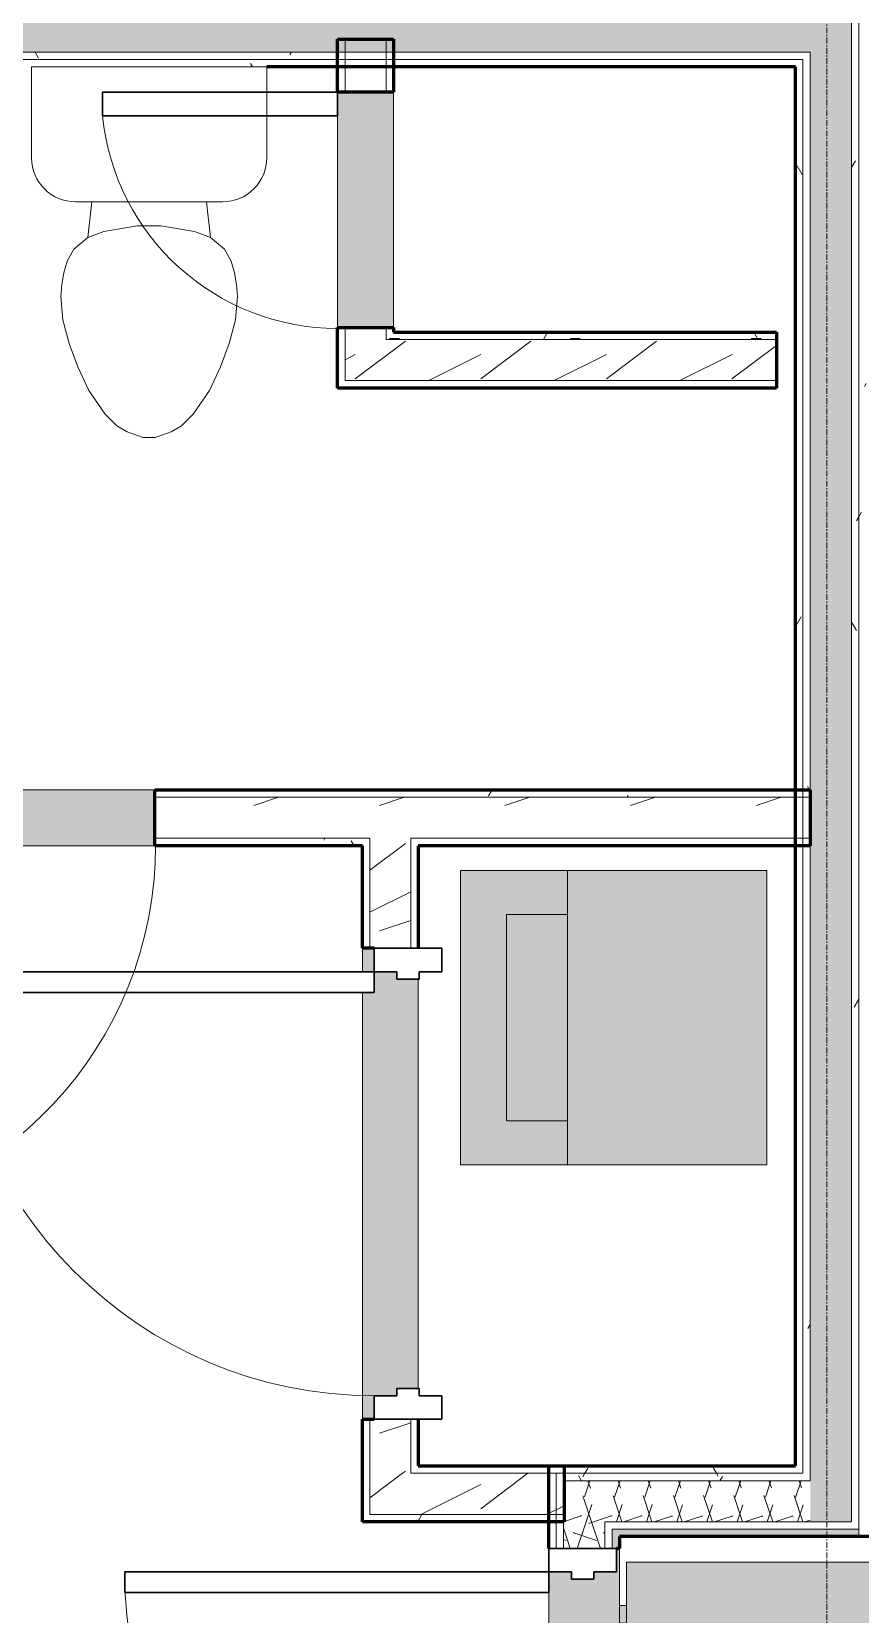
# Model space of a CAD drawing. Header units: inches. Extents: x -4061 to -1937, y 9836 to 11171.
# Drawn here: x -3548.8 to -3478.5, y 10703.8 to 10838.2 of the extents above; entities that cross this region are included whole.
import ezdxf

# ---------------------------------------------------------------- set-up
doc = ezdxf.new("R2010")
doc.units = ezdxf.units.IN
doc.header["$MEASUREMENT"] = 0
doc.linetypes.add('Grid Line 1_2_', pattern=[0.8749999999999999, 0.4999999999999999, -0.125, 0.125, -0.125])
for name, color, linetype, lineweight in [('0-1', 7, 'Continuous', 5), ('0-2', 250, 'Continuous', 9), ('A-CLNG', 13, 'Continuous', 18), ('A-CLNG-2', 13, 'Continuous', 5), ('A-DOOR', 31, 'Continuous', 18), ('A-DOOR-1', 250, 'Continuous', 9), ('A-DOOR-2', 50, 'Continuous', 30), ('A-DOOR-7', 31, 'Continuous', 30), ('A-DOOR-8', 31, 'Continuous', 9), ('A-DOOR-FRAM', 31, 'Continuous', 30), ('A-DOOR-FRAM-1', 50, 'Continuous', 30), ('A-WALL', 113, 'Continuous', 18), ('A-WALL-1', 8, 'Continuous', 5), ('A-WALL-2', 10, 'Continuous', 60), ('A-WALL-3', 7, 'Continuous', 18), ('A-WALL-PATT-1', 250, 'Continuous', 9), ('A-WALL-PATT-2', 253, 'Continuous', 9), ('A-WALL-PATT-4', 111, 'Continuous', 9), ('I-WALL', 2, 'Continuous', 18), ('I-WALL-1', 2, 'Continuous', 5), ('I-WALL-2', 2, 'Continuous', 60), ('P-SANR-FIXT-2', 250, 'Continuous', 9), ('P-SANR-FIXT-3', 55, 'Continuous', 9), ('S-BEAM', 12, 'Continuous', 9), ('S-GRID-1', 1, 'Grid Line 1_2_', 9)]:
    doc.layers.add(name, color=color, linetype=linetype, lineweight=lineweight)
pattern_1 = [(0, (-88.066, -241.96), (20.48, 5.12), [0.845, -14.515, 0.845, -14.515, -81.92]), (0, (-88.066, -241.96), (20.48, 5.12), [-30.72, 0.845, -29.875, 0.845, -14.515, -35.84]), (0, (-88.066, -241.96), (20.48, 5.12), [-76.8, 0.845, -9.395, 0.845, -24.755]), (120, (-80.38600000000001, -239.4), (-14.67405006737632, 15.1762002695053), [0.8449999999999999, -14.515, 0.8449999999999999, -14.515, -81.91999999999999]), (120, (-80.38600000000001, -239.4), (-14.67405006737632, 15.1762002695053), [-30.72, 0.8449999999999999, -29.875, 0.8449999999999999, -14.515, -35.84]), (120, (-80.38600000000001, -239.4), (-14.67405006737632, 15.1762002695053), [-76.79999999999998, 0.8449999999999999, -9.394999999999998, 0.8449999999999999, -24.755]), (240, (-77.82600000000001, -229.16), (-5.805949932623669, -20.2962002695053), [0.845, -14.515, 0.845, -14.515, -81.92]), (240, (-77.82600000000001, -229.16), (-5.805949932623669, -20.2962002695053), [-30.72, 0.845, -29.875, 0.845, -14.515, -35.84]), (240, (-77.82600000000001, -229.16), (-5.805949932623669, -20.2962002695053), [-76.8, 0.845, -9.395, 0.845, -24.755])]
pattern_2 = [(216.87, (-83.801, -231.298), (31.98716190389133, 21.32545714244463), [5.331, -47.981]), (206.565, (-77.404, -234.497), (-10.66247606731217, -10.66200980650436), [11.921, -11.921]), (198.435, (-77.404, -239.828), (-21.3244936496746, -10.66258686177925), [6.743999999999999, -26.974])]
pattern_3 = [(161.57, (-87.74600000000001, -241.64), (-2.560496184573631, -0.0005373861552858683), [0, -18.214, 2.022, 0]), (18.43, (-88.38600000000001, -241.64), (-2.560496184573631, 0.0005373861552860904), [0, -18.214, 2.022, 0]), (108.43, (-87.74600000000001, -241.64), (1.279220909290681, -6.400876726295667), [6.069999999999999, -14.166]), (71.57, (-88.38600000000001, -241.64), (1.279220909290681, 6.400876726295667), [6.07, -14.166])]

# ---------------------------------------------------------------- blocks, each defined once
blk = doc.blocks.new('Single-Flush - 32_ x 84_-1372862-ENLARGED RCP - 2ND FLOOR PLAN - WEST')
at = {"layer": 'A-DOOR-1'}
blk.add_arc((16.00000000000093, 2.37499999999944), 32.06659275674492, 93.57587052023096, 179.9999999999998, dxfattribs=at)
at = {"layer": 'A-DOOR-2'}
for p, q in [((14, 2.374999999999781), (14, 34.37916177666408)), ((16.00000000000093, 34.37916177666408), (14, 34.37916177666408)), ((16.00000000000093, 2.374999999999781), (16.00000000000093, 34.37916177666408)), ((16.00000000000093, 2.374999999999781), (14, 2.374999999999781))]:
    blk.add_line(p, q, dxfattribs=at)
blk = doc.blocks.new('Stacked Washer and Dryer - 26_x25_ - Private-1372850-ENLARGED RCP - 2ND FLOOR PLAN - WEST')
at = {"layer": 'P-SANR-FIXT-3'}
blk.add_hatch(color=256, dxfattribs=at).paths.add_polyline_path([(13.75928960837251, 12.49999999999375), (-9.976020010071805e-12, 12.49999999998556), (4.68958205601666e-12, -12.50000000002956), (26.0000000000189, -12.50000000001421), (26.00000000000423, 12.50000000000091)], flags=0)
at = {"layer": 'P-SANR-FIXT-2'}
for p, q in [((26.00000000000047, 12.50000000000033), (8.686384944667224e-13, 12.50000000000033)), ((8.701080220912921e-13, -12.49999999999967), (8.701080220912921e-13, 12.50000000000033)), ((16.90625000000028, -12.49999999999867), (16.90625000000028, 12.50000000000132)), ((26.00000000000047, 12.50000000000033), (26.00000000000047, -12.49999999999967)), ((22.09375000000043, 8.749999999999945), (16.90625000000028, 8.749999999999945)), ((22.09375000000043, -8.74999999999979), (22.09375000000043, 8.749999999999945)), ((16.90625000000028, -8.74999999999979), (22.09375000000043, -8.74999999999979)), ((8.701080220912921e-13, -12.49999999999967), (26.00000000000047, -12.49999999999967))]:
    blk.add_line(p, q, dxfattribs=at)
blk = doc.blocks.new('Door-Passage-Single-Flush - 36_ x 80_-1699972-ENLARGED RCP - 2ND FLOOR PLAN - WEST')
at = {"layer": 'A-DOOR-1'}
blk.add_arc((17.9999999999999, 1.624999999999838), 35.99999999999997, 89.99999999999964, 179.9999999999997, dxfattribs=at)
at = {"layer": 'A-DOOR-2'}
for p, q in [((17.99999999999984, 37.62499999999984), (16.24999999999984, 37.62499999999984)), ((16.24999999999984, 37.62499999999984), (16.2499999999999, 1.624999999999838)), ((17.9999999999999, 1.624999999999843), (17.99999999999984, 37.62499999999984)), ((16.2499999999999, 1.624999999999838), (17.9999999999999, 1.624999999999843))]:
    blk.add_line(p, q, dxfattribs=at)
at = {"layer": 'A-DOOR-FRAM-1'}
for p, q in [((-18.00000000000011, 1.624999999999865), (-20.0000000000001, 1.624999999999865)), ((-20.0000000000001, 1.624999999999865), (-20.0000000000001, -4.125000000000134)), ((-18.00000000000011, -0.3125000000000741), (-18.00000000000011, 1.624999999999865)), ((17.99999999999989, 1.624999999999865), (17.99999999999989, -0.3125000000000741)), ((19.99999999999988, 1.624999999999865), (17.99999999999989, 1.624999999999865)), ((19.99999999999988, -4.125000000000134), (19.99999999999988, 1.624999999999865)), ((-17.37500000000003, -0.3125000000000741), (-18.00000000000011, -0.3125000000000741)), ((-17.37500000000003, -2.187500000000084), (-17.37500000000003, -0.3125000000000741)), ((17.99999999999989, -0.3125000000000741), (17.37499999999983, -0.3125000000000741)), ((17.37499999999983, -0.3125000000000741), (17.37499999999983, -2.187500000000084)), ((-18.00000000000011, -4.125000000000134), (-18.00000000000011, -2.187500000000084)), ((-18.00000000000011, -2.187500000000084), (-17.37500000000003, -2.187500000000084)), ((17.37499999999983, -2.187500000000084), (17.99999999999989, -2.187500000000084)), ((17.99999999999989, -2.187500000000084), (17.99999999999989, -4.125000000000134)), ((-20.0000000000001, -4.125000000000134), (-18.00000000000011, -4.125000000000134)), ((17.99999999999989, -4.125000000000134), (19.99999999999988, -4.125000000000134))]:
    blk.add_line(p, q, dxfattribs=at)
blk = doc.blocks.new('Toilet-Domestic-3D - Toilet-Domestic-3D-1352612-ENLARGED RCP - 2ND FLOOR PLAN - WEST')
at = {"layer": 'P-SANR-FIXT-2'}
for p, q in [((-9.976221549255797, 19.47622154925572), (9.976221549255834, 19.47622154925572)), ((-9.976221549255797, 11.74999999999998), (-9.976221549255797, 19.47622154925572)), ((9.976221549255834, 19.47622154925572), (9.976221549255834, 11.74999999999989)), ((6.24999999999998, 8.023778450744098), (-6.250000000000018, 8.023778450744098)), ((-4.861662917351556, 8.023778450744098), (-5.209379619536154, 4.999999999999911)), ((4.861662917351547, 8.023778450744098), (5.209379619536154, 4.999999999999936)), ((-3.835640909808955, 5.499999999999876), (-5.209379619536155, 4.99999999999991)), ((-0.9999999999997728, 5.999999999999972), (-3.835640909808916, 5.499999999999884)), ((0.9999999999997808, 5.999999999999972), (-0.9999999999997728, 5.999999999999972)), ((3.835640909808861, 5.499999999999932), (0.9999999999997852, 5.999999999999972)), ((5.209379619536155, 4.999999999999937), (3.835640909808857, 5.499999999999933)), ((-5.209379619536154, 4.999999999999911), (-6.401133212130357, 3.999999999999923)), ((6.401133212130349, 3.999999999999955), (5.209379619536156, 4.999999999999936)), ((-6.967897106716618, 2.999999999999916), (-7.235846299147756, 1.999999999999837)), ((-6.401133212130356, 3.999999999999926), (-6.967897106716618, 2.999999999999912)), ((6.967897106716618, 2.999999999999936), (6.40113321213035, 3.999999999999953)), ((7.235846299147753, 1.999999999999948), (6.967897106716618, 2.999999999999932)), ((-7.235846299147757, 1.999999999999842), (-7.412844257252363, 0.9961946980916907)), ((7.412844257252371, 0.9961946980917603), (7.235846299147749, 1.999999999999968)), ((-7.412844257252363, 0.9961946980916817), (-7.50000000000002, 3.647082635893639e-14)), ((-7.50000000000002, 2.626845807189436e-14), (-7.325688514504699, -1.992389396183531)), ((7.325688514504699, -1.992389396183527), (7.50000000000002, 8.759659664292484e-14)), ((7.500000000000021, 7.083352582108447e-14), (7.412844257252374, 0.9961946980917403)), ((-7.325688514504693, -1.99238939618356), (-6.787750874495926, -4.000000000000001)), ((6.787750874495935, -4.000000000000014), (7.325688514504697, -1.99238939618353)), ((-6.787750874495902, -4.000000000000084), (-6.05981040596345, -6.000000000000223)), ((6.05981040596353, -6.000000000000034), (6.787750874495948, -3.999999999999969)), ((-6.059810405963483, -6.000000000000149), (-5.127195089653489, -8.000000000000112)), ((5.12719508965351, -8.000000000000068), (6.059810405963534, -6.000000000000026)), ((-5.127195089653483, -8.000000000000119), (-3.739764113511693, -10.0000000000001)), ((3.739764113511725, -10.00000000000005), (5.127195089653514, -8.00000000000006)), ((-3.739764113511675, -10.00000000000013), (-2.739764113511752, -11.00000000000004)), ((2.739764113511739, -11.00000000000005), (3.73976411351172, -10.00000000000006)), ((-2.739764113511752, -11.00000000000004), (-1.873738709727293, -11.50000000000007)), ((-1.8737387097273, -11.50000000000006), (-0.5000000000001319, -12.00000000000002)), ((-0.5000000000001313, -12.00000000000002), (0.5000000000001497, -12.00000000000002)), ((0.5000000000001499, -12.00000000000002), (1.87373870972732, -11.50000000000006)), ((1.873738709727307, -11.50000000000006), (2.73976411351174, -11.00000000000005))]:
    blk.add_line(p, q, dxfattribs=at)
for centre, radius, start, end in [((-6.249999999999996, 11.74999999999996), 3.72622154925582, 179.9999999999996, 269.9999999999993), ((6.250000000000004, 11.74999999999991), 3.726221549255813, 269.9999999999992, 359.9999999999993)]:
    blk.add_arc(centre, radius, start, end, dxfattribs=at)
blk = doc.blocks.new('Single-Flush - CLOSET-1720159-ENLARGED RCP - 2ND FLOOR PLAN - WEST')
at = {"layer": 'A-DOOR-1'}
blk.add_arc((10.00000000000094, 2.374999999999451), 20.06659275674493, 95.72006089818625, 179.9999999999998, dxfattribs=at)
at = {"layer": 'A-DOOR-2'}
for p, q in [((7.999999999999998, 2.374999999999781), (7.999999999999998, 22.3416758591665)), ((10.00000000000094, 22.3416758591665), (7.999999999999998, 22.3416758591665)), ((10.00000000000094, 2.374999999999781), (10.00000000000094, 22.3416758591665)), ((10.00000000000094, 2.374999999999781), (7.999999999999998, 2.374999999999781))]:
    blk.add_line(p, q, dxfattribs=at)
blk = doc.blocks.new('CTR - 1st Phase - Unit Layouts_rvt-1-ENLARGED RCP - 2ND FLOOR PLAN - WEST')
at = {"layer": 'A-WALL-1'}
for points in [[(-3522.848736637885, 10813.05350593562), (-3518.098736637874, 10813.05350593562), (-3518.098736637874, 10833.05350593562), (-3522.848736637885, 10833.05350593562), (-3522.848736637885, 10829.582873643)], [(-3570.373736679997, 10769.06439612384), (-3538.373736679997, 10769.06439612384), (-3538.373736679997, 10773.81439612385), (-3570.373736679999, 10773.81439612385), (-3570.373736679997, 10769.68939612385)]]:
    blk.add_hatch(color=256, dxfattribs=at).paths.add_polyline_path(points, flags=0)
h = blk.add_hatch(color=256, dxfattribs=at)
h.paths.add_polyline_path([(-3519.748736679992, 10758.35189611715), (-3519.748736679992, 10760.35189611713), (-3520.74873668001, 10760.35189611713), (-3520.74873668001, 10758.35189611715), (-3519.980264657147, 10758.35189611715)], flags=0)
h.paths.add_polyline_path([(-3520.74873668001, 10720.35189611713), (-3519.748736680011, 10720.35189611713), (-3519.748736680011, 10722.35189611713), (-3517.811236680009, 10722.35189611713), (-3517.811236680009, 10722.97689611713), (-3515.998736679991, 10722.97689611713), (-3515.998736679991, 10757.72689611713), (-3517.811236679992, 10757.72689611713), (-3517.811236679992, 10758.35189611713), (-3519.748736679992, 10758.35189611715), (-3519.748736679992, 10756.60189611713), (-3520.74873668001, 10756.60189611713), (-3520.74873668001, 10735.62225843935)], flags=0)
at = {"layer": 'A-WALL-PATT-1'}
h = blk.add_hatch(dxfattribs=at)
h.set_pattern_fill('FP_1', color=256, style=0, pattern_type=2)
h.set_pattern_definition(pattern_1)
h.paths.add_polyline_path([(-3518.098736637874, 10812.05350593569), (-3485.598736636811, 10812.05350593572), (-3485.598736636811, 10812.67850593569), (-3518.723736637873, 10812.67850593569), (-3518.723736637873, 10812.05350593569)], flags=0)
h = blk.add_hatch(dxfattribs=at)
h.set_pattern_fill('FP_1', color=256, style=0, pattern_type=2)
h.set_pattern_definition(pattern_1)
h.paths.add_polyline_path([(-3486.414447071492, 10773.18939612384), (-3483.973736679709, 10773.20650452081), (-3483.973736679709, 10773.81439612381), (-3538.373736679997, 10773.81439612381), (-3538.373736679997, 10773.18939612384), (-3492.914447071492, 10773.18939612384)], flags=0)
h.paths.add_polyline_path([(-3644.623736632654, 10773.18939612388), (-3570.373736679999, 10773.20650452081), (-3570.373736679999, 10773.81439612387), (-3648.123736632656, 10773.81439612387), (-3648.123736632656, 10773.18939612388)], flags=0)
h = blk.add_hatch(dxfattribs=at)
h.set_pattern_fill('FP_1', color=256, style=0, pattern_type=2)
h.set_pattern_definition(pattern_1)
h.paths.add_polyline_path([(-3483.973736679709, 10769.06439612383), (-3483.973736679709, 10769.68939612383), (-3516.623736679985, 10769.68939612383), (-3516.623736679985, 10769.06439612383), (-3483.977011078316, 10769.06439612383)], flags=0)
h.paths.add_polyline_path([(-3520.748736679983, 10769.06439612383), (-3520.123736679979, 10769.06439612383), (-3520.123736679977, 10769.68939612383), (-3538.373736679997, 10769.68939612383), (-3538.373736679997, 10769.06439612384), (-3528.740528483441, 10769.06439612383)], flags=0)
h.paths.add_polyline_path([(-3570.373736679997, 10769.06439612384), (-3570.373736679997, 10769.68939612386), (-3587.123736644888, 10769.68939612386), (-3587.123736644888, 10769.06439612386), (-3586.498736644893, 10769.06439612386)], flags=0)
h.paths.add_polyline_path([(-3590.623736644893, 10769.06439612387), (-3590.623736644888, 10769.68939612386), (-3643.998736632655, 10769.68939612386), (-3643.998736632655, 10769.06439612387), (-3591.248736644913, 10769.06439612387)], flags=0)
h = blk.add_hatch(dxfattribs=at)
h.set_pattern_fill('FP_1', color=256, style=0, pattern_type=2)
h.set_pattern_definition(pattern_1)
h.paths.add_polyline_path([(-3520.123736680014, 10711.63939611043), (-3503.673736679837, 10711.64129004982), (-3503.673736679837, 10712.26439611043), (-3520.748736680014, 10712.26439611044), (-3520.748736680014, 10711.63939611043)], flags=0)
at = {"layer": 'A-WALL-PATT-2'}
h = blk.add_hatch(dxfattribs=at)
h.set_pattern_fill('FP_2', color=256, style=0, pattern_type=2)
h.set_pattern_definition(pattern_2)
h.paths.add_polyline_path([(-3518.723736637873, 10812.05350593569), (-3518.723736637873, 10813.05350593562), (-3522.223736637872, 10813.05350593562), (-3522.223736637872, 10812.0535059357)], flags=0)
h.paths.add_polyline_path([(-3522.223736637888, 10833.05350593562), (-3518.723736637887, 10833.05350593562), (-3518.723736637887, 10835.18939611052), (-3522.223736637888, 10835.18939611052)], flags=0)
h = blk.add_hatch(dxfattribs=at)
h.set_pattern_fill('FP_2', color=256, style=0, pattern_type=2)
h.set_pattern_definition(pattern_2)
h.paths.add_polyline_path([(-3487.245667145346, 10808.55350593569), (-3485.598736636811, 10808.55350593569), (-3485.598736636811, 10812.05350593572), (-3522.223736637872, 10812.05350593569), (-3522.223736637872, 10808.55350593569), (-3500.173736679874, 10808.55350593569)], flags=0)
h = blk.add_hatch(dxfattribs=at)
h.set_pattern_fill('FP_2', color=256, style=0, pattern_type=2)
h.set_pattern_definition(pattern_2)
h.paths.add_polyline_path([(-3486.414447071492, 10769.68939612383), (-3482.723736679708, 10769.68939612383), (-3482.723736679708, 10773.18939612384), (-3538.373736679997, 10773.18939612384), (-3538.373736679997, 10769.68939612383), (-3492.914447071492, 10769.68939612383)], flags=0)
h.paths.add_polyline_path([(-3643.998736632655, 10769.68939612386), (-3570.373736679997, 10769.68939612386), (-3570.373736679997, 10773.18939612388), (-3644.623736632654, 10773.17312008221), (-3644.623736632654, 10769.68939612389)], flags=0)
h = blk.add_hatch(dxfattribs=at)
h.set_pattern_fill('FP_2', color=256, style=0, pattern_type=2)
h.set_pattern_definition(pattern_2)
h.paths.add_polyline_path([(-3518.85922083041, 10715.76439611044), (-3516.623736680011, 10715.76439611044), (-3516.62373668001, 10720.35189611713), (-3520.123736680012, 10720.35189611713), (-3520.123736680014, 10715.76439611044)], flags=0)
h.paths.add_polyline_path([(-3517.811236679992, 10760.35189611713), (-3516.623736679991, 10760.35189611713), (-3516.623736679985, 10769.68939612383), (-3520.123736679977, 10769.68939612383), (-3520.12373667999, 10760.35189611713), (-3519.748736679991, 10760.35189611713)], flags=0)
h = blk.add_hatch(dxfattribs=at)
h.set_pattern_fill('FP_2', color=256, style=0, pattern_type=2)
h.set_pattern_definition(pattern_2)
h.paths.add_polyline_path([(-3503.623736680027, 10712.26439611043), (-3503.623736680027, 10715.08939611083), (-3503.673736679837, 10715.13939611064), (-3503.623736680027, 10715.13939611064), (-3503.623736680027, 10715.76439611044), (-3520.123736680014, 10715.76439611044), (-3520.123736680014, 10712.26439611044), (-3503.673736679837, 10712.26439611043)], flags=0)
at = {"layer": 'A-WALL-2'}
for p, q in [((-3522.84873663788, 10833.05350593561), (-3522.848736637883, 10837.5643961103)), ((-3522.848736637883, 10837.5643961103), (-3518.098736637883, 10837.56439611031)), ((-3518.098736637883, 10837.56439611031), (-3518.098736637881, 10833.05350593561)), ((-3518.098736637881, 10833.05350593561), (-3522.84873663788, 10833.05350593561)), ((-3522.848736637869, 10812.67850593568), (-3522.848736637869, 10813.0535059356)), ((-3522.848736637869, 10813.0535059356), (-3518.09873663787, 10813.05350593561)), ((-3522.848736637868, 10808.55350593568), (-3522.848736637869, 10812.67850593568)), ((-3518.09873663787, 10813.05350593561), (-3518.09873663787, 10812.67850593568)), ((-3518.09873663787, 10812.67850593568), (-3485.598736636809, 10812.6785059357)), ((-3485.598736636809, 10812.6785059357), (-3485.598736636805, 10807.9285059357)), ((-3522.848736637867, 10807.92850593568), (-3522.848736637868, 10808.55350593568)), ((-3485.598736636805, 10807.9285059357), (-3522.848736637867, 10807.92850593568)), ((-3538.373736679992, 10773.81439612383), (-3482.723736679704, 10773.8143961238)), ((-3538.373736679995, 10769.06439612382), (-3538.373736679992, 10773.81439612383)), ((-3482.723736679704, 10773.8143961238), (-3482.723736679705, 10769.0643961238)), ((-3520.748736679981, 10769.06439612382), (-3538.373736679995, 10769.06439612382)), ((-3520.748736679986, 10760.35189611712), (-3520.748736679981, 10769.06439612382)), ((-3482.723736679705, 10769.0643961238), (-3515.998736679982, 10769.06439612381)), ((-3515.998736679982, 10769.06439612381), (-3515.998736679986, 10760.35189611712)), ((-3519.748736679986, 10760.35189611712), (-3520.748736679986, 10760.35189611712)), ((-3520.748736680007, 10716.38939611043), (-3520.748736680006, 10720.35189611712)), ((-3520.748736680006, 10720.35189611712), (-3519.748736680006, 10720.35189611712)), ((-3515.998736680006, 10720.35189611712), (-3515.998736680008, 10716.38939611042)), ((-3520.74873668001, 10712.26439611043), (-3520.748736680007, 10716.38939611043)), ((-3515.998736680008, 10716.38939611042), (-3503.623736680021, 10716.38939611042)), ((-3503.623736680021, 10716.38939611042), (-3503.623736680023, 10711.63939611042)), ((-3520.74873668001, 10711.63939611043), (-3520.74873668001, 10712.26439611043)), ((-3503.623736680023, 10711.63939611042), (-3520.74873668001, 10711.63939611043))]:
    blk.add_line(p, q, dxfattribs=at)
at = {"layer": 'A-WALL-3'}
for p, q in [((-3522.223736637884, 10837.5643961103), (-3522.223736637881, 10833.05350593561)), ((-3518.723736637883, 10837.56439611031), (-3518.72373663788, 10833.05350593561)), ((-3522.84873663788, 10833.0535059356), (-3522.848736637869, 10813.0535059356)), ((-3518.09873663787, 10813.05350593561), (-3518.098736637881, 10833.0535059356)), ((-3522.22373663787, 10813.0535059356), (-3522.22373663787, 10812.67850593568)), ((-3522.22373663787, 10812.67850593568), (-3522.22373663787, 10812.05350593568)), ((-3518.723736637869, 10813.05350593561), (-3518.723736637869, 10812.67850593568)), ((-3518.723736637869, 10812.67850593568), (-3518.723736637869, 10812.05350593568)), ((-3522.22373663787, 10812.05350593568), (-3522.223736637867, 10808.55350593568)), ((-3485.598736636808, 10812.0535059357), (-3518.723736637869, 10812.05350593568)), ((-3485.598736636806, 10808.5535059357), (-3522.223736637867, 10808.55350593568)), ((-3538.373736679992, 10773.81439612382), (-3570.373736679993, 10773.81439612384)), ((-3482.723736679704, 10773.1893961238), (-3538.373736679992, 10773.18939612382)), ((-3520.123736679982, 10769.68939612382), (-3538.373736679995, 10769.68939612383)), ((-3520.123736679982, 10769.68939612382), (-3520.123736679982, 10769.06439612382)), ((-3482.723736679705, 10769.6893961238), (-3516.623736679981, 10769.68939612381)), ((-3516.623736679981, 10769.68939612381), (-3516.623736679981, 10769.06439612381)), ((-3570.373736679995, 10769.06439612384), (-3538.373736679995, 10769.06439612382)), ((-3520.123736679982, 10769.06439612382), (-3520.123736679986, 10760.35189611712)), ((-3516.623736679981, 10769.06439612381), (-3516.623736679986, 10760.35189611712)), ((-3520.748736679986, 10760.35189611712), (-3520.748736679986, 10758.35189611712)), ((-3515.998736680004, 10722.97689611712), (-3515.998736679987, 10757.72689611712)), ((-3520.748736679988, 10756.60189611712), (-3520.748736680006, 10720.35189611712)), ((-3520.123736680006, 10720.35189611712), (-3520.123736680008, 10716.38939611043)), ((-3516.623736680006, 10720.35189611712), (-3516.623736680007, 10716.38939611042)), ((-3520.123736680008, 10716.38939611043), (-3520.123736680008, 10715.76439611042)), ((-3520.123736680008, 10715.76439611042), (-3520.123736680009, 10712.26439611042)), ((-3516.623736680007, 10716.38939611042), (-3516.623736680008, 10715.76439611042)), ((-3503.623736680021, 10715.76439611042), (-3516.623736680007, 10715.76439611042)), ((-3503.623736680023, 10712.26439611042), (-3520.123736680009, 10712.26439611042))]:
    blk.add_line(p, q, dxfattribs=at)
at = {"layer": '0-2'}
blk.add_blockref('Toilet-Domestic-3D - Toilet-Domestic-3D-1352612-ENLARGED RCP - 2ND FLOOR PLAN - WEST', (-3538.848736617274, 10815.71317458118), dxfattribs=at)
for name, p, rotation in [('Single-Flush - CLOSET-1720159-ENLARGED RCP - 2ND FLOOR PLAN - WEST', (-3520.473736637741, 10823.0535059356), 90.00000000002899), ('Single-Flush - 32_ x 84_-1372862-ENLARGED RCP - 2ND FLOOR PLAN - WEST', (-3554.373736679994, 10771.43939612383), 180), ('Stacked Washer and Dryer - 26_x25_ - Private-1372850-ENLARGED RCP - 2ND FLOOR PLAN - WEST', (-3486.414447071494, 10754.45702761863), 180), ('Door-Passage-Single-Flush - 36_ x 80_-1699972-ENLARGED RCP - 2ND FLOOR PLAN - WEST', (-3518.123736679996, 10740.35189611712), 89.99999999997203)]:
    blk.add_blockref(name, p, dxfattribs=dict(at, rotation=rotation))
blk = doc.blocks.new('CTR - 1st Phase - Shell_rvt-1-ENLARGED RCP - 2ND FLOOR PLAN - WEST')
at = {"layer": 'S-GRID-1'}
blk.add_line((-3481.323736679715, 9836.179692344092), (-3481.323736679704, 11138.35119310538), dxfattribs=at)
blk = doc.blocks.new('Dimension Lumber - 2x10-2056818-ENLARGED RCP - 2ND FLOOR PLAN - WEST')
at = {"layer": 'S-BEAM'}
h = blk.add_hatch(color=256, dxfattribs=at)
h.paths.add_polyline_path([(-45.00000000005499, -0.7499999999842947), (-44.40858526891105, -0.7499999999842947), (-44.40858526891105, 0.7500000000167283), (-45.00000000005499, 0.7500000000167283)], flags=0)
h.paths.add_polyline_path([(19.19999999992089, -0.7499999999846357), (45.00000000044712, -0.7499999999849768), (45.00000000044712, 0.7500000000160462), (19.19999999992089, 0.7500000000163872)], flags=0)
for p, q in [((-45.00000000005144, 0.7499999999999569), (-44.40858526890727, 0.7499999999999569)), ((19.19999999992458, 0.7499999999999569), (45.00000000045328, 0.7499999999999569)), ((-45.00000000005155, -0.7499999999999766), (-44.40858526890727, -0.7499999999999766)), ((19.19999999992458, -0.7499999999999766), (45.00000000045328, -0.7499999999999766))]:
    blk.add_line(p, q, dxfattribs=at)
blk = doc.blocks.new('HOLLOW METAL - UNIT DOOR-2058696-ENLARGED RCP - 2ND FLOOR PLAN - WEST')
at = {"layer": 'A-DOOR-7'}
for p, q in [((17.99999999999984, 39.24999999999977), (16.24999999999984, 39.24999999999977)), ((16.24999999999984, 39.24999999999977), (16.2499999999999, 3.249999999999762)), ((17.9999999999999, 3.249999999999767), (17.99999999999984, 39.24999999999977)), ((16.2499999999999, 3.249999999999762), (17.9999999999999, 3.249999999999767))]:
    blk.add_line(p, q, dxfattribs=at)
at = {"layer": 'A-DOOR-8'}
blk.add_arc((17.9999999999999, 3.249999999999762), 35.99999999999997, 89.99999999999964, 179.9999999999997, dxfattribs=at)
at = {"layer": 'A-DOOR-FRAM'}
for p, q in [((-18.00000000000011, 3.249999999999796), (-20.0000000000001, 3.249999999999796)), ((-20.0000000000001, 3.249999999999796), (-20.0000000000001, -2.500000000000236)), ((-18.00000000000011, 1.312499999999858), (-18.00000000000011, 3.249999999999796)), ((17.99999999999988, 3.249999999999796), (17.99999999999988, 1.312499999999858)), ((19.99999999999989, 3.249999999999796), (17.99999999999988, 3.249999999999796)), ((19.99999999999989, -2.500000000000236), (19.99999999999989, 3.249999999999796)), ((-17.37500000000003, 1.312499999999858), (-18.00000000000011, 1.312499999999858)), ((-17.37500000000003, -0.5625000000001524), (-17.37500000000003, 1.312499999999858)), ((17.99999999999988, 1.312499999999858), (17.37499999999984, 1.312499999999858)), ((17.37499999999984, 1.312499999999858), (17.37499999999984, -0.5625000000001524)), ((-18.00000000000011, -2.500000000000236), (-18.00000000000011, -0.5625000000001524)), ((-18.00000000000011, -0.5625000000001524), (-17.37500000000003, -0.5625000000001524)), ((17.37499999999984, -0.5625000000001524), (17.99999999999988, -0.5625000000001524)), ((17.99999999999988, -0.5625000000001524), (17.99999999999988, -2.500000000000236)), ((-20.0000000000001, -2.500000000000236), (-18.00000000000011, -2.500000000000236)), ((17.99999999999988, -2.500000000000236), (19.99999999999989, -2.500000000000236))]:
    blk.add_line(p, q, dxfattribs=at)

msp = doc.modelspace()

# ---------------------------------------------------------------- hatches: boundary and pattern name
at = {"layer": 'A-CLNG-2'}
h = msp.add_hatch(color=256, dxfattribs=at)
h.paths.add_polyline_path([(-3498.3323219487, 10650.85792763201), (-3434.723736679859, 10650.85792763201), (-3434.723736679862, 10669.80792763201), (-3498.332321948694, 10669.80792763201), (-3498.332321948694, 10660.45376627642)], flags=0)
h.paths.add_polyline_path([(-3442.214257101621, 10670.05792763201), (-3434.723736679862, 10670.05792763201), (-3434.723736679862, 10708.20792763201), (-3498.332321948694, 10708.20792763201), (-3498.332321948694, 10670.05792763201), (-3457.543249847379, 10670.05792763201)], flags=0)
h.paths.add_polyline_path([(-3434.723736679862, 10708.45792763201), (-3434.723736679862, 10727.40792763201), (-3477.698736679766, 10727.40792763201), (-3477.698736679766, 10708.45792763201), (-3442.214257101621, 10708.45792763201)], flags=0)
at = {"layer": 'A-WALL-PATT-4'}
h = msp.add_hatch(dxfattribs=at)
h.set_pattern_fill('FP_1', color=256, style=0, pattern_type=2)
h.set_pattern_definition(pattern_1)
h.paths.add_polyline_path([(-3477.973736679707, 10710.38939611063), (-3477.973736679705, 10965.98939611045), (-3478.348736679727, 10965.61439611043), (-3478.348736679727, 10965.98939611045), (-3478.598736679706, 10965.98939611045), (-3478.598736679708, 10710.38939611064), (-3478.348736679871, 10710.38939611064), (-3478.348736679871, 10710.7643961108)], flags=0)
h = msp.add_hatch(dxfattribs=at)
h.set_pattern_fill('FP_4', color=256, style=0, pattern_type=2)
h.set_pattern_definition(pattern_3)
h.paths.add_polyline_path([(-3482.705609478551, 10711.63939611063), (-3479.223736679711, 10711.63939611063), (-3479.223736679707, 10964.73939611042), (-3482.723736679707, 10964.73939611042), (-3482.723736679709, 10711.63939611064)], flags=0)
h = msp.add_hatch(dxfattribs=at)
h.set_pattern_fill('FP_1', color=256, style=0, pattern_type=2)
h.set_pattern_definition(pattern_1)
h.paths.add_polyline_path([(-3478.598736679708, 10711.01439611063), (-3478.598736679706, 10965.36439611045), (-3479.223736679704, 10965.36439611045), (-3479.20620863484, 10711.01439611064), (-3479.172003175168, 10711.01439611064)], flags=0)
h = msp.add_hatch(dxfattribs=at)
h.set_pattern_fill('FP_1', color=256, style=0, pattern_type=2)
h.set_pattern_definition(pattern_1)
h.paths.add_polyline_path([(-3483.973736679709, 10715.76439611064), (-3483.348736679712, 10715.76439611064), (-3483.348736679709, 10769.68939612383), (-3483.973736679709, 10769.68939612383), (-3483.973736679709, 10716.38939611064)], flags=0)
h.paths.add_polyline_path([(-3483.973736679709, 10773.18939612384), (-3483.348736679709, 10773.20650452081), (-3483.348736679709, 10835.81439611052), (-3483.973736679709, 10835.81439611052), (-3483.973736679709, 10773.20650452081)], flags=0)
h.paths.add_polyline_path([(-3483.973736679709, 10840.56439611052), (-3483.348736679709, 10840.56545615123), (-3483.348736679709, 10903.18939609718), (-3483.973736679709, 10903.18939609718), (-3483.973736679709, 10841.18939611053)], flags=0)
h.paths.add_polyline_path([(-3483.630948318881, 10906.68939609719), (-3483.348736679709, 10906.68939609719), (-3483.348736679708, 10960.61439610998), (-3483.973736679708, 10960.61439611045), (-3483.973736679709, 10906.68939609719)], flags=0)
h = msp.add_hatch(dxfattribs=at)
h.set_pattern_fill('FP_1', color=256, style=0, pattern_type=2)
h.set_pattern_definition(pattern_1)
h.paths.add_polyline_path([(-3483.345465798406, 10715.13939611064), (-3482.723736679711, 10715.13939611064), (-3482.723736679708, 10769.68939612383), (-3483.348736679709, 10769.68939612383), (-3483.348736679709, 10715.13939611064)], flags=0)
h.paths.add_polyline_path([(-3483.348736679709, 10773.18939612384), (-3482.723736679708, 10773.20650452081), (-3482.723736679708, 10836.43939611052), (-3483.348736679709, 10836.43939611052), (-3483.348736679709, 10773.20650452081)], flags=0)
h.paths.add_polyline_path([(-3483.348736679709, 10839.93939611053), (-3482.723736679708, 10839.93939611053), (-3482.723736679708, 10903.18939609718), (-3483.348736679709, 10903.18939609718), (-3483.348736679709, 10840.56439611052)], flags=0)
h.paths.add_polyline_path([(-3483.006262057857, 10906.68939609719), (-3482.723736679708, 10906.68939609719), (-3482.723736679707, 10961.23939611045), (-3483.348736679708, 10961.23939611045), (-3483.348736679709, 10906.68939609719)], flags=0)
h = msp.add_hatch(dxfattribs=at)
h.set_pattern_fill('FP_4', color=256, style=0, pattern_type=2)
h.set_pattern_definition(pattern_3)
h.paths.add_polyline_path([(-3503.530228084652, 10836.43939611052), (-3482.723736679709, 10836.43939611052), (-3482.723736679708, 10839.93939611052), (-3852.473736679704, 10839.93939611053), (-3852.473736679704, 10836.43939611052), (-3534.188213576168, 10836.43939611052)], flags=0)
h = msp.add_hatch(dxfattribs=at)
h.set_pattern_fill('FP_1', color=256, style=0, pattern_type=2)
h.set_pattern_definition(pattern_1)
h.paths.add_polyline_path([(-3548.824958166546, 10835.81439611052), (-3483.348736679709, 10835.81439611052), (-3483.348736679709, 10836.43939611052), (-3852.473736679704, 10836.43939611052), (-3852.473736679704, 10835.81439611053), (-3556.848736637893, 10835.81439611052)], flags=0)
h = msp.add_hatch(dxfattribs=at)
h.set_pattern_fill('FP_1', color=256, style=0, pattern_type=2)
h.set_pattern_definition(pattern_1)
h.paths.add_polyline_path([(-3500.173736679874, 10835.18939611052), (-3483.973736679709, 10835.18939611052), (-3483.973736679709, 10835.81439611052), (-3852.473736679704, 10835.81439611053), (-3852.473736679704, 10835.18939611053), (-3503.530228084652, 10835.18939611052)], flags=0)
h = msp.add_hatch(dxfattribs=at)
h.set_pattern_fill('FP_1', color=256, style=0, pattern_type=2)
h.set_pattern_definition(pattern_1)
h.paths.add_polyline_path([(-3503.623736680027, 10715.76439611064), (-3483.973736679709, 10715.76439611064), (-3483.973736679709, 10716.38939611064), (-3504.923736679839, 10716.38939611064), (-3504.298736679837, 10715.76439611064), (-3503.673736679837, 10715.76439611064)], flags=0)
h = msp.add_hatch(dxfattribs=at)
h.set_pattern_fill('FP_1', color=256, style=0, pattern_type=2)
h.set_pattern_definition(pattern_1)
h.paths.add_polyline_path([(-3483.973736679709, 10715.13939611064), (-3483.348736679709, 10715.13939611064), (-3483.348736679709, 10715.76439611064), (-3503.623736680027, 10715.76439611044), (-3503.623736680027, 10715.13939611064), (-3488.201235338894, 10715.13939611064)], flags=0)
h = msp.add_hatch(dxfattribs=at)
h.set_pattern_fill('FP_4', color=256, style=0, pattern_type=2)
h.set_pattern_definition(pattern_3)
h.paths.add_polyline_path([(-3483.348736679709, 10711.63939611064), (-3482.72373667971, 10711.63939611064), (-3482.723736679709, 10715.13939611064), (-3503.673736679837, 10715.13939611064), (-3503.623736680027, 10715.08939611083), (-3503.623736680027, 10712.26439611043), (-3503.673736679837, 10712.26439611043), (-3503.673736679837, 10711.63939611064), (-3483.973736679711, 10711.63939611064)], flags=0)
h = msp.add_hatch(dxfattribs=at)
h.set_pattern_fill('FP_4', color=256, style=0, pattern_type=2)
h.set_pattern_definition(pattern_3)
h.paths.add_polyline_path([(-3503.530228084653, 10647.93939611045), (-3500.173736679876, 10647.93939611064), (-3500.173736679875, 10669.38939611046), (-3503.67373667984, 10669.38939611046), (-3503.67373667984, 10647.93939611045)], flags=0)
h.paths.add_polyline_path([(-3502.986236679837, 10709.38939611046), (-3500.173736679875, 10709.38939611046), (-3500.173736679875, 10711.63939611064), (-3503.673736679837, 10711.63939611043), (-3503.673736679837, 10709.38939611046), (-3503.530228084653, 10709.38939611046)], flags=0)
h = msp.add_hatch(dxfattribs=at)
h.set_pattern_fill('FP_1', color=256, style=0, pattern_type=2)
h.set_pattern_definition(pattern_1)
h.paths.add_polyline_path([(-3499.54873667984, 10648.56439611043), (-3499.54873667984, 10669.38939611046), (-3500.173736679875, 10669.38939611046), (-3500.173736679612, 10648.56439611045)], flags=0)
h.paths.add_polyline_path([(-3499.548736679837, 10709.38939611046), (-3499.548736679837, 10711.01439611064), (-3500.173736679875, 10711.01439611064), (-3500.173736679875, 10709.38939611046)], flags=0)
at = {"layer": 'I-WALL'}
h = msp.add_hatch(color=256, dxfattribs=at)
h.paths.add_polyline_path([(-3498.92373667984, 10649.18939611045), (-3498.923736679838, 10669.38939611046), (-3499.54873667984, 10669.38939611046), (-3499.54873667984, 10649.18939611045)], flags=0)
h.paths.add_polyline_path([(-3498.923736679838, 10709.38939611046), (-3498.923736679838, 10710.38939611064), (-3499.548736679837, 10710.38939611064), (-3499.548736679837, 10709.38939611046), (-3499.173736679837, 10709.38939611046)], flags=0)
at = {"layer": 'I-WALL-1'}
for points in [[(-3498.923736679838, 10710.38939611064), (-3478.598736679708, 10710.38939611064), (-3478.598736679708, 10711.01439611064), (-3499.548736679837, 10711.01439611064), (-3499.548736679837, 10710.38939611064), (-3499.173736679837, 10710.38939611064)], [(-3499.173736679839, 10669.38939611046), (-3498.923736679838, 10669.38939611046), (-3498.923736679838, 10709.38939611046), (-3499.173736679837, 10709.38939611046), (-3499.173736679837, 10707.38939611046), (-3501.111236679837, 10707.38939611046), (-3501.111236679837, 10706.76439611046), (-3502.986236679837, 10706.76439611046), (-3502.986236679837, 10707.38939611046), (-3504.92373667984, 10707.38939611046), (-3504.92373667984, 10671.38939611046), (-3502.986236679839, 10671.38939611046), (-3502.986236679839, 10672.01439611046), (-3501.111236679839, 10672.01439611046), (-3501.111236679839, 10671.38939611046), (-3499.173736679839, 10671.38939611046), (-3499.173736679839, 10669.80792763201)]]:
    msp.add_hatch(color=256, dxfattribs=at).paths.add_polyline_path(points, flags=0)

# ---------------------------------------------------------------- linework, layer by layer
at = {"layer": 'A-CLNG'}
for p, q in [((-3498.33232194869, 10670.057927632), (-3498.33232194869, 10708.20792763199)), ((-3498.33232194869, 10708.20792763199), (-3434.723736679858, 10708.20792763199))]:
    msp.add_line(p, q, dxfattribs=at)
at = {"layer": 'A-WALL'}
for p, q in [((-3478.598736679708, 10711.01439611063), (-3478.598736679701, 10965.98939611044)), ((-3479.223736679702, 10964.73939611044), (-3479.223736679707, 10711.63939611063)), ((-3852.473736679699, 10836.43939611052), (-3482.723736679704, 10836.43939611051)), ((-3852.473736679699, 10835.81439611052), (-3483.348736679705, 10835.81439611051)), ((-3483.348736679704, 10835.81439611051), (-3483.348736679708, 10715.76439611063)), ((-3482.723736679704, 10836.43939611051), (-3482.723736679707, 10715.13939611063)), ((-3483.348736679707, 10715.76439611063), (-3504.298736679833, 10715.76439611063)), ((-3504.298736679833, 10715.76439611063), (-3504.298736679833, 10709.38939611045)), ((-3482.723736679707, 10715.13939611063), (-3503.673736679832, 10715.13939611063)), ((-3503.673736679832, 10715.13939611063), (-3503.673736679832, 10709.38939611045)), ((-3479.223736679709, 10711.63939611063), (-3500.173736679833, 10711.63939611063)), ((-3500.173736679833, 10711.63939611063), (-3500.173736679833, 10709.38939611045)), ((-3478.598736679708, 10711.01439611063), (-3499.548736679832, 10711.01439611063)), ((-3499.548736679832, 10709.38939611045), (-3499.548736679832, 10711.01439611063)), ((-3478.598736679708, 10710.38939611063), (-3478.598736679708, 10711.01439611063))]:
    msp.add_line(p, q, dxfattribs=at)
at = {"layer": 'I-WALL'}
for p, q in [((-3498.923736679835, 10669.38939611045), (-3498.923736679833, 10709.38939611045)), ((-3504.923736679833, 10705.63939611045), (-3504.923736679835, 10671.38939611045))]:
    msp.add_line(p, q, dxfattribs=at)
at = {"layer": 'I-WALL-2'}
for p, q in [((-3483.973736679704, 10835.18939611051), (-3528.87251506803, 10835.18939611051)), ((-3483.973736679707, 10716.38939611063), (-3483.973736679704, 10835.18939611051)), ((-3504.923736679832, 10716.38939611063), (-3483.973736679707, 10716.38939611063)), ((-3504.923736679833, 10709.38939611045), (-3504.923736679832, 10716.38939611063)), ((-3498.923736679833, 10710.38939611063), (-3498.923736679833, 10709.38939611045)), ((-3477.723736679867, 10710.38939611063), (-3498.923736679833, 10710.38939611063)), ((-3498.923736679833, 10709.38939611045), (-3499.173736679832, 10709.38939611045))]:
    msp.add_line(p, q, dxfattribs=at)

# ---------------------------------------------------------------- block references
at = {"layer": '0-1'}
for name in ['CTR - 1st Phase - Shell_rvt-1-ENLARGED RCP - 2ND FLOOR PLAN - WEST', 'CTR - 1st Phase - Unit Layouts_rvt-1-ENLARGED RCP - 2ND FLOOR PLAN - WEST']:
    msp.add_blockref(name, (0, 0), dxfattribs=at)
at = {"layer": 'A-DOOR', "rotation": 89.999999999997}
msp.add_blockref('HOLLOW METAL - UNIT DOOR-2058696-ENLARGED RCP - 2ND FLOOR PLAN - WEST', (-3501.673736679834, 10689.38939611045), dxfattribs=at)
at = {"layer": 'S-BEAM'}
msp.add_blockref('Dimension Lumber - 2x10-2056818-ENLARGED RCP - 2ND FLOOR PLAN - WEST', (-3453.923736679783, 10703.78939611052), dxfattribs=at)

doc.saveas('drawing.dxf')
